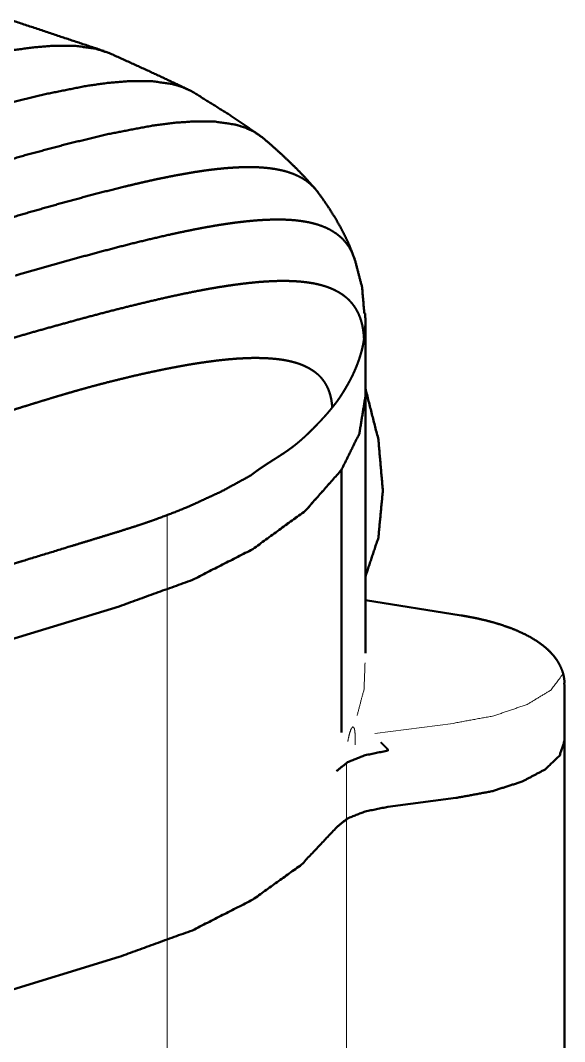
# Paper-space layout 'Layout1' of a CAD drawing. Header units: millimetres. Extents: x 37 to 380, y 30 to 264.
# Drawn here: x 273.35 to 286.81, y 65.92 to 91.17 of the extents above; entities that cross this region are included whole.
import ezdxf

# ---------------------------------------------------------------- set-up
doc = ezdxf.new("R2010")
doc.units = ezdxf.units.MM
doc.layers.add('170', color=7, linetype='Continuous', true_color=0xffffff)

psp = doc.layouts.get("Layout1")

# ---------------------------------------------------------------- linework, layer by layer
at = {"layer": '170', "color": 155, "linetype": 'Continuous', "lineweight": 50}
for p, q in [((281.881, 81.874), (281.881, 83.744)), ((281.881, 75.525), (281.881, 81.874)), ((281.288, 73.565), (281.288, 80.059)), ((284.247, 76.463), (281.881, 76.837)), ((254.98, 70.327), (275.789, 76.685)), ((254.98, 70.327), (275.789, 76.685)), ((286.81, 73.368), (286.81, 74.758)), ((286.81, 58.028), (286.81, 73.368)), ((284.121, 71.949), (282.439, 71.73)), ((284.121, 71.949), (282.439, 71.73)), ((254.98, 61.661), (275.789, 68.019)), ((254.98, 61.661), (275.789, 68.019))]:
    psp.add_line(p, q, dxfattribs=at)
at = {"layer": '170', "color": 155, "linetype": 'Continuous', "lineweight": 13}
for p, q in [((276.973, 78.94), (276.973, 77.088)), ((276.973, 77.088), (276.973, 68.422)), ((282.115, 73.541), (284.051, 73.794)), ((281.414, 72.818), (281.414, 71.428)), ((281.414, 71.428), (281.414, 56.088)), ((276.973, 68.422), (276.973, 61.192))]:
    psp.add_line(p, q, dxfattribs=at)
at = {"layer": '170', "color": 155, "linetype": 'Continuous', "lineweight": 50}
for points, knots in [([(275.406, 90.42), (274.311, 90.784), (273.141, 91.175)], [0, 0, 0.483431, 1, 1]), ([(266.564, 88.667), (268.794, 89.343), (269.872, 89.658), (270.951, 89.954), (272.028, 90.218), (273.102, 90.43), (273.636, 90.505), (274.167, 90.549), (274.689, 90.547), (275.195, 90.479), (275.546, 90.366)], [0, 0, 0.251879, 0.37337, 0.494263, 0.614201, 0.732594, 0.790919, 0.848442, 0.904929, 0.960137, 1, 1]), ([(277.483, 89.473), (276.55, 89.91), (275.534, 90.372)], [0, 0, 0.480074, 1, 1]), ([(268.513, 87.81), (270.687, 88.47), (271.766, 88.785), (272.844, 89.08), (273.922, 89.345), (274.996, 89.557), (275.53, 89.632), (276.06, 89.675), (276.583, 89.674), (277.089, 89.605), (277.331, 89.536), (277.56, 89.435), (277.615, 89.404)], [0, 0, 0.24201, 0.361699, 0.480799, 0.598957, 0.715593, 0.773053, 0.829723, 0.885372, 0.939761, 0.966544, 0.99322, 1, 1]), ([(279.261, 88.337), (278.482, 88.864), (277.606, 89.409)], [0, 0, 0.476995, 1, 1]), ([(271.147, 87.162), (272.398, 87.536), (273.453, 87.839), (274.509, 88.122), (275.563, 88.374), (276.614, 88.573), (277.136, 88.642), (277.655, 88.679), (278.165, 88.672), (278.659, 88.6), (278.894, 88.529), (279.118, 88.428), (279.338, 88.277)], [0, 0, 0.154174, 0.283955, 0.413063, 0.541121, 0.667498, 0.729749, 0.79114, 0.851434, 0.910396, 0.939459, 0.968424, 1, 1]), ([(280.648, 87), (280.535, 87.129), (280.417, 87.259), (280.275, 87.409), (280.127, 87.559), (279.951, 87.729), (279.767, 87.9), (279.553, 88.092), (279.33, 88.284)], [0, 0, 0.093282, 0.188461, 0.300525, 0.415236, 0.547954, 0.684151, 0.839889, 1, 1]), ([(272.779, 86.2), (272.905, 86.237), (273.409, 86.385), (273.913, 86.53), (274.417, 86.672), (274.922, 86.809), (275.426, 86.941), (275.929, 87.067), (276.181, 87.127), (276.433, 87.185), (276.684, 87.241), (276.936, 87.293), (277.187, 87.343), (277.438, 87.388), (277.688, 87.43), (277.938, 87.467), (278.188, 87.498), (278.436, 87.523), (278.684, 87.54), (278.929, 87.548), (279.052, 87.548), (279.173, 87.546), (279.294, 87.54), (279.414, 87.53), (279.534, 87.517), (279.652, 87.499), (279.768, 87.477), (279.883, 87.45), (279.995, 87.416), (280.106, 87.376), (280.213, 87.329), (280.316, 87.274), (280.416, 87.211), (280.509, 87.138), (280.597, 87.056), (280.677, 86.964), (280.689, 86.948)], [0, 0, 0.015952, 0.079715, 0.143385, 0.206938, 0.270348, 0.333578, 0.396588, 0.427998, 0.459332, 0.490586, 0.521748, 0.552807, 0.583749, 0.614558, 0.645216, 0.675709, 0.706012, 0.73611, 0.765969, 0.780805, 0.795572, 0.810267, 0.82489, 0.839434, 0.853901, 0.868292, 0.882609, 0.89687, 0.911091, 0.925299, 0.939528, 0.95382, 0.968219, 0.982791, 0.9976, 1, 1]), ([(281.616, 85.273), (281.549, 85.455), (281.475, 85.634), (281.382, 85.835), (281.28, 86.034), (281.155, 86.255), (281.02, 86.475), (280.857, 86.717), (280.683, 86.957)], [0, 0, 0.100229, 0.200521, 0.315385, 0.431037, 0.562245, 0.695578, 0.846218, 1, 1]), ([(273.223, 84.866), (273.332, 84.898), (273.798, 85.032), (274.264, 85.164), (274.731, 85.294), (275.197, 85.421), (275.663, 85.544), (276.129, 85.663), (276.595, 85.776), (277.06, 85.883), (277.293, 85.933), (277.525, 85.981), (277.757, 86.027), (277.989, 86.07), (278.221, 86.11), (278.453, 86.146), (278.684, 86.178), (278.914, 86.205), (279.144, 86.227), (279.372, 86.242), (279.6, 86.251), (279.826, 86.251), (279.938, 86.247), (280.05, 86.24), (280.16, 86.231), (280.27, 86.218), (280.379, 86.201), (280.487, 86.181), (280.593, 86.156), (280.698, 86.127), (280.8, 86.092), (280.901, 86.051), (280.998, 86.004), (281.092, 85.949), (281.182, 85.888), (281.267, 85.818), (281.346, 85.74), (281.419, 85.653), (281.484, 85.558), (281.542, 85.454), (281.626, 85.241)], [0, 0, 0.012533, 0.06652, 0.120446, 0.174291, 0.228044, 0.28168, 0.335176, 0.388502, 0.441623, 0.468095, 0.4945, 0.520829, 0.547077, 0.573234, 0.599288, 0.625225, 0.651034, 0.676696, 0.702202, 0.727529, 0.752662, 0.765151, 0.777582, 0.789958, 0.802274, 0.81453, 0.826729, 0.838871, 0.850962, 0.863014, 0.875044, 0.887075, 0.899134, 0.911256, 0.92348, 0.935858, 0.948446, 0.961303, 0.974482, 1, 1]), ([(281.855, 83.925), (281.799, 84.576), (281.622, 85.255)], [0, 0, 0.482156, 1, 1]), ([(257.407, 75.826), (257.415, 75.951), (257.43, 76.076), (257.451, 76.203), (257.48, 76.329), (257.516, 76.454), (257.559, 76.578), (257.609, 76.7), (257.666, 76.819), (257.728, 76.935), (257.796, 77.048), (257.869, 77.156), (257.946, 77.26), (258.026, 77.361), (258.109, 77.457), (258.195, 77.55), (258.283, 77.64), (258.373, 77.725), (258.465, 77.808), (258.558, 77.888), (258.652, 77.965), (258.842, 78.112), (259.036, 78.249), (259.232, 78.379), (259.43, 78.503), (259.629, 78.62), (259.829, 78.733), (260.03, 78.84), (260.232, 78.944), (260.434, 79.044), (260.636, 79.141), (260.839, 79.235), (261.042, 79.327), (261.246, 79.416), (261.449, 79.503), (261.857, 79.671), (262.265, 79.832), (262.673, 79.988), (263.082, 80.14), (263.491, 80.288), (263.9, 80.432), (264.309, 80.574), (264.718, 80.713), (265.536, 80.984), (266.354, 81.248), (267.173, 81.505), (267.991, 81.758), (268.4, 81.883), (269.219, 82.132), (270.037, 82.382), (270.856, 82.633), (271.265, 82.758), (272.083, 83.006), (272.902, 83.249), (273.72, 83.485), (274.538, 83.713), (274.947, 83.824), (275.356, 83.933), (275.765, 84.038), (276.174, 84.14), (276.583, 84.238), (276.991, 84.332), (277.399, 84.419), (277.807, 84.5), (278.01, 84.538), (278.214, 84.573), (278.417, 84.605), (278.62, 84.635), (278.822, 84.662), (279.024, 84.685), (279.226, 84.705), (279.427, 84.72), (279.627, 84.73), (279.826, 84.734), (280.024, 84.731), (280.22, 84.721), (280.414, 84.702), (280.604, 84.672), (280.698, 84.652), (280.791, 84.629), (280.883, 84.602), (280.973, 84.571), (281.061, 84.535), (281.146, 84.495), (281.23, 84.449), (281.31, 84.398), (281.387, 84.34), (281.459, 84.276), (281.527, 84.205), (281.59, 84.128), (281.646, 84.043), (281.696, 83.952), (281.739, 83.854), (281.775, 83.75), (281.804, 83.641), (281.825, 83.528), (281.84, 83.411), (281.848, 83.292)], [0, 0, 0.004494, 0.009053, 0.013671, 0.018338, 0.023045, 0.027779, 0.032529, 0.037283, 0.04203, 0.046761, 0.051468, 0.056142, 0.060781, 0.06538, 0.06994, 0.074461, 0.078945, 0.083393, 0.087808, 0.092191, 0.100867, 0.109439, 0.11792, 0.126322, 0.134656, 0.14293, 0.151151, 0.159325, 0.167457, 0.175553, 0.183614, 0.191646, 0.19965, 0.20763, 0.223527, 0.239351, 0.255116, 0.270833, 0.286507, 0.302144, 0.31775, 0.333328, 0.364411, 0.395409, 0.426339, 0.457222, 0.472651, 0.503504, 0.53436, 0.56522, 0.580647, 0.611476, 0.642257, 0.672969, 0.703601, 0.718882, 0.734136, 0.749361, 0.764552, 0.779702, 0.794806, 0.809856, 0.824838, 0.832302, 0.839744, 0.847163, 0.854557, 0.861923, 0.869258, 0.876559, 0.883822, 0.891044, 0.898223, 0.905355, 0.912435, 0.919461, 0.92643, 0.929893, 0.933343, 0.936781, 0.940209, 0.94363, 0.947049, 0.950474, 0.953911, 0.957371, 0.960863, 0.964401, 0.967997, 0.971667, 0.975424, 0.979277, 0.98323, 0.987286, 0.991438, 0.99568, 1, 1]), ([(281.874, 83.925), (281.877, 83.88), (281.879, 83.832), (281.881, 83.784), (281.881, 83.743), (281.881, 83.703), (281.881, 83.67), (281.88, 83.637), (281.878, 83.587), (281.875, 83.538), (281.872, 83.496), (281.868, 83.454), (281.865, 83.419), (281.861, 83.385), (281.857, 83.358), (281.854, 83.331), (281.851, 83.311), (281.848, 83.292)], [0, 0, 0.07088, 0.146907, 0.222845, 0.286848, 0.350789, 0.402808, 0.454808, 0.532764, 0.610773, 0.677011, 0.743344, 0.797868, 0.852478, 0.895228, 0.938073, 0.969019, 1, 1]), ([(281.848, 83.292), (281.846, 83.279), (281.844, 83.266), (281.841, 83.252), (281.839, 83.238), (281.836, 83.223), (281.834, 83.209), (281.831, 83.193), (281.828, 83.178), (281.825, 83.162), (281.821, 83.146), (281.818, 83.129), (281.814, 83.112), (281.81, 83.094), (281.806, 83.077), (281.802, 83.058), (281.797, 83.04), (281.793, 83.021), (281.788, 83.002), (281.782, 82.982), (281.777, 82.962), (281.771, 82.941), (281.765, 82.921), (281.744, 82.853), (281.722, 82.785), (281.701, 82.726), (281.679, 82.668), (281.66, 82.619), (281.64, 82.57), (281.619, 82.522), (281.597, 82.473), (281.577, 82.429), (281.556, 82.385), (281.536, 82.346), (281.516, 82.306), (281.498, 82.271), (281.479, 82.237), (281.464, 82.21), (281.45, 82.183), (281.435, 82.158), (281.421, 82.133), (281.407, 82.109), (281.393, 82.084), (281.379, 82.061), (281.365, 82.038), (281.352, 82.016), (281.338, 81.994), (281.326, 81.974), (281.313, 81.953), (281.3, 81.934), (281.288, 81.914)], [0, 0, 0.00885, 0.017692, 0.02707, 0.036441, 0.046345, 0.056246, 0.066689, 0.077123, 0.088099, 0.099076, 0.110593, 0.122113, 0.134178, 0.146244, 0.158858, 0.171481, 0.184649, 0.197831, 0.211569, 0.225319, 0.239621, 0.253946, 0.301468, 0.349299, 0.390632, 0.432239, 0.467202, 0.502377, 0.53765, 0.573144, 0.605522, 0.638091, 0.667477, 0.697036, 0.723339, 0.749799, 0.769985, 0.790269, 0.809695, 0.829219, 0.847869, 0.866616, 0.884476, 0.902428, 0.919474, 0.93662, 0.952836, 0.969154, 0.984551, 1, 1]), ([(280.842, 82.269), (280.838, 82.274), (280.834, 82.28), (280.83, 82.285), (280.825, 82.291), (280.821, 82.296), (280.817, 82.302), (280.812, 82.307), (280.808, 82.313), (280.804, 82.318), (280.799, 82.324), (280.794, 82.329), (280.79, 82.335), (280.785, 82.34), (280.78, 82.345), (280.776, 82.351), (280.771, 82.356), (280.766, 82.361), (280.761, 82.366), (280.756, 82.372), (280.751, 82.377), (280.745, 82.382), (280.74, 82.387), (280.735, 82.392), (280.73, 82.398), (280.724, 82.403), (280.719, 82.408), (280.713, 82.413), (280.708, 82.418), (280.702, 82.423), (280.696, 82.428), (280.691, 82.433), (280.685, 82.438), (280.679, 82.443), (280.673, 82.448), (280.667, 82.453), (280.661, 82.457), (280.655, 82.462), (280.649, 82.467), (280.642, 82.472), (280.636, 82.477), (280.63, 82.482), (280.623, 82.486), (280.617, 82.491), (280.61, 82.496), (280.585, 82.513), (280.559, 82.53), (280.532, 82.547), (280.506, 82.563), (280.478, 82.578), (280.451, 82.593), (280.423, 82.607), (280.395, 82.62), (280.367, 82.633), (280.338, 82.646), (280.284, 82.668), (280.229, 82.688), (280.171, 82.706), (280.113, 82.723), (280.051, 82.739), (279.989, 82.754), (279.924, 82.767), (279.858, 82.779), (279.79, 82.789), (279.721, 82.798), (279.566, 82.814), (279.409, 82.824), (279.243, 82.828), (279.076, 82.828), (278.899, 82.822), (278.722, 82.813), (278.536, 82.798), (278.35, 82.78), (278.156, 82.758), (277.961, 82.732), (277.82, 82.711), (277.679, 82.69), (277.534, 82.666), (277.389, 82.641), (277.241, 82.614), (277.092, 82.585), (276.94, 82.556), (276.788, 82.525), (276.427, 82.448), (276.065, 82.365), (275.705, 82.278), (275.345, 82.186), (275.138, 82.131), (274.931, 82.074), (274.723, 82.016), (274.514, 81.956), (274.454, 81.938), (274.394, 81.92), (274.332, 81.902), (274.27, 81.884), (274.207, 81.865), (274.143, 81.846), (274.013, 81.806), (273.879, 81.765), (273.741, 81.723), (273.671, 81.702), (273.601, 81.68), (273.399, 81.617), (273.165, 81.544), (273.033, 81.503), (272.752, 81.416), (272.416, 81.312), (272.049, 81.199), (271.868, 81.143), (271.521, 81.037)], [0, 0, 0.000714, 0.001425, 0.002142, 0.002857, 0.003577, 0.004295, 0.005018, 0.00574, 0.006469, 0.007194, 0.007927, 0.008656, 0.009393, 0.010128, 0.01087, 0.011608, 0.012354, 0.013099, 0.013849, 0.014599, 0.015356, 0.01611, 0.016872, 0.017633, 0.018401, 0.019167, 0.019941, 0.020714, 0.021493, 0.022272, 0.023059, 0.023844, 0.024638, 0.02543, 0.02623, 0.02703, 0.027836, 0.028643, 0.029459, 0.030273, 0.031096, 0.031918, 0.032749, 0.033579, 0.036777, 0.039974, 0.043174, 0.046373, 0.049578, 0.052786, 0.056, 0.059214, 0.06244, 0.065665, 0.071671, 0.077675, 0.083938, 0.090208, 0.096753, 0.103311, 0.110159, 0.117026, 0.124191, 0.13138, 0.147421, 0.163576, 0.180704, 0.197934, 0.216113, 0.234386, 0.253572, 0.272838, 0.292982, 0.313201, 0.327901, 0.342635, 0.357754, 0.372909, 0.388443, 0.404015, 0.419966, 0.435962, 0.474012, 0.512234, 0.550382, 0.588605, 0.610681, 0.632779, 0.655127, 0.677507, 0.683957, 0.690408, 0.69704, 0.703678, 0.710499, 0.717325, 0.731363, 0.745792, 0.760599, 0.768183, 0.77577, 0.79751, 0.822707, 0.837019, 0.867333, 0.90352, 0.943135, 0.962563, 1, 1]), ([(280.842, 82.269), (280.888, 82.201), (280.929, 82.128), (280.965, 82.051), (280.995, 81.968), (281.02, 81.882), (281.039, 81.792), (281.053, 81.699), (281.061, 81.604)], [0, 0, 0.115156, 0.232796, 0.353221, 0.47664, 0.603135, 0.732663, 0.865061, 1, 1]), ([(282.313, 79.548), (282.203, 80.805), (281.881, 82.075)], [0, 0, 0.490594, 1, 1]), ([(281.288, 81.914), (281.254, 81.861), (281.218, 81.809), (281.181, 81.757), (281.142, 81.705), (281.102, 81.654), (281.061, 81.604)], [0, 0, 0.164145, 0.328964, 0.49466, 0.661552, 0.829944, 1, 1]), ([(281.288, 80.059), (281.732, 80.96), (281.881, 81.875)], [0, 0, 0.520196, 1, 1]), ([(281.288, 80.059), (281.732, 80.96), (281.881, 81.875)], [0, 0, 0.520201, 1, 1]), ([(279.095, 79.963), (279.103, 79.969), (279.111, 79.975), (279.119, 79.981), (279.128, 79.988), (279.136, 79.994), (279.144, 80), (279.153, 80.006), (279.162, 80.013), (279.17, 80.019), (279.179, 80.026), (279.188, 80.032), (279.197, 80.039), (279.206, 80.045), (279.216, 80.052), (279.225, 80.058), (279.234, 80.065), (279.244, 80.072), (279.254, 80.078), (279.263, 80.085), (279.273, 80.092), (279.283, 80.099), (279.293, 80.105), (279.303, 80.112), (279.313, 80.119), (279.324, 80.126), (279.334, 80.133), (279.345, 80.14), (279.355, 80.147), (279.366, 80.154), (279.377, 80.161), (279.387, 80.169), (279.398, 80.176), (279.409, 80.183), (279.42, 80.19), (279.443, 80.205), (279.454, 80.212), (279.477, 80.227), (279.489, 80.235), (279.512, 80.25), (279.536, 80.265), (279.548, 80.273), (279.572, 80.288), (279.584, 80.296), (279.6, 80.306), (279.615, 80.316), (279.656, 80.341), (279.681, 80.357), (279.705, 80.373), (279.735, 80.392), (279.764, 80.41), (279.797, 80.432), (279.83, 80.454), (279.859, 80.472), (279.887, 80.491), (279.913, 80.509), (279.94, 80.527), (279.965, 80.545), (279.989, 80.562), (280.012, 80.579), (280.035, 80.596), (280.057, 80.611), (280.078, 80.628), (280.103, 80.646), (280.127, 80.665), (280.152, 80.685), (280.176, 80.704), (280.201, 80.725), (280.226, 80.746), (280.251, 80.767), (280.277, 80.789), (280.302, 80.811), (280.328, 80.834), (280.337, 80.842), (280.347, 80.851), (280.372, 80.874), (280.396, 80.896), (280.435, 80.933), (280.474, 80.969), (280.526, 81.02), (280.577, 81.071), (280.605, 81.099), (280.634, 81.128), (280.66, 81.155), (280.686, 81.182), (280.711, 81.208), (280.735, 81.234), (280.758, 81.258), (280.781, 81.282), (280.802, 81.305), (280.823, 81.328), (280.847, 81.355), (280.872, 81.382), (280.908, 81.422), (280.943, 81.462), (280.967, 81.49), (280.991, 81.518), (281.01, 81.542), (281.03, 81.565), (281.045, 81.584), (281.061, 81.604)], [0, 0, 0.003915, 0.007821, 0.011825, 0.015809, 0.019884, 0.023948, 0.028104, 0.032248, 0.036489, 0.040708, 0.045024, 0.049322, 0.053718, 0.058098, 0.062568, 0.067022, 0.071574, 0.076103, 0.080729, 0.08534, 0.090042, 0.094728, 0.099497, 0.104259, 0.10911, 0.113948, 0.118875, 0.123788, 0.128784, 0.133766, 0.138838, 0.143897, 0.149038, 0.154166, 0.164581, 0.169868, 0.180493, 0.185837, 0.196672, 0.20764, 0.213201, 0.224374, 0.229984, 0.237137, 0.244256, 0.262813, 0.274218, 0.285577, 0.299056, 0.312465, 0.327957, 0.343374, 0.356555, 0.369708, 0.382165, 0.394603, 0.406356, 0.418101, 0.429166, 0.440225, 0.450622, 0.461017, 0.47292, 0.484827, 0.49707, 0.509309, 0.521887, 0.534458, 0.547369, 0.560267, 0.573484, 0.586718, 0.591808, 0.596907, 0.609889, 0.622825, 0.64354, 0.664141, 0.692353, 0.720322, 0.735995, 0.751578, 0.766327, 0.780983, 0.794825, 0.808578, 0.821531, 0.834406, 0.846483, 0.858492, 0.872669, 0.886755, 0.907779, 0.928647, 0.942851, 0.956995, 0.968885, 0.980741, 0.990376, 1, 1]), ([(279.095, 78.101), (280.393, 79.048), (281.288, 80.059)], [0, 0, 0.543288, 1, 1]), ([(281.288, 80.059), (280.393, 79.049), (279.095, 78.101)], [0, 0, 0.456707, 1, 1]), ([(275.789, 78.539), (276.024, 78.613), (276.256, 78.688), (276.371, 78.726), (276.485, 78.765), (276.598, 78.804), (276.709, 78.844), (277.145, 79.007), (277.562, 79.177), (278.341, 79.539), (279.044, 79.923)], [0, 0, 0.069337, 0.138216, 0.172385, 0.206316, 0.239999, 0.27343, 0.404638, 0.531829, 0.774082, 1, 1]), ([(279.044, 79.923), (279.056, 79.933), (279.069, 79.943), (279.082, 79.953), (279.095, 79.963)], [0, 0, 0.247279, 0.496582, 0.74656, 1, 1]), ([(282.313, 79.548), (282.203, 78.392), (281.881, 77.419)], [0, 0, 0.531127, 1, 1]), ([(273.414, 77.813), (274.595, 78.174), (274.892, 78.265), (275.19, 78.355), (275.489, 78.447), (275.789, 78.539)], [0, 0, 0.49705, 0.622054, 0.747662, 0.873745, 1, 1]), ([(275.789, 76.685), (277.601, 77.341), (279.095, 78.101)], [0, 0, 0.534727, 1, 1]), ([(279.095, 78.101), (277.601, 77.341), (275.789, 76.685)], [0, 0, 0.465272, 1, 1]), ([(272.012, 77.385), (272.055, 77.396), (272.1, 77.408), (272.146, 77.421), (272.194, 77.434), (272.243, 77.449), (272.295, 77.464), (272.348, 77.479), (272.404, 77.496), (272.461, 77.513), (272.521, 77.531), (272.582, 77.55), (272.646, 77.57), (272.712, 77.591), (272.78, 77.613), (272.85, 77.635), (272.998, 77.682), (273.076, 77.707), (273.156, 77.733), (273.239, 77.759), (273.325, 77.786), (273.414, 77.813)], [0, 0, 0.03022, 0.061669, 0.094325, 0.12826, 0.163499, 0.200113, 0.238111, 0.277537, 0.31845, 0.360855, 0.404805, 0.450317, 0.49743, 0.546182, 0.596582, 0.702526, 0.758137, 0.815559, 0.874954, 0.936451, 1, 1]), ([(286.801, 74.76), (286.805, 74.813), (286.804, 74.866), (286.784, 74.989), (286.747, 75.108), (286.697, 75.222), (286.637, 75.33), (286.561, 75.437), (286.475, 75.537), (286.371, 75.638), (286.256, 75.733), (286.12, 75.829), (285.973, 75.919), (285.808, 76.006), (285.63, 76.087), (285.442, 76.162), (285.244, 76.231), (285.038, 76.292), (284.823, 76.348), (284.603, 76.398), (284.375, 76.441), (284.312, 76.452), (284.247, 76.463)], [0, 0, 0.016149, 0.032144, 0.069637, 0.107329, 0.1448, 0.182034, 0.22142, 0.261147, 0.305046, 0.349858, 0.400052, 0.451988, 0.508391, 0.567103, 0.628045, 0.691374, 0.756086, 0.822983, 0.891049, 0.960897, 0.980386, 1, 1]), ([(282.439, 73.12), (282.439, 73.124), (282.439, 73.129), (282.438, 73.133), (282.437, 73.137), (282.435, 73.141), (282.433, 73.146), (282.43, 73.151), (282.427, 73.156), (282.423, 73.162), (282.419, 73.167), (282.414, 73.173), (282.408, 73.18), (282.402, 73.187), (282.394, 73.194), (282.386, 73.201), (282.378, 73.21), (282.358, 73.228), (282.347, 73.238), (282.337, 73.249), (282.326, 73.259), (282.315, 73.27), (282.304, 73.282), (282.293, 73.293), (282.282, 73.305), (282.271, 73.317)], [0, 0, 0.015713, 0.031646, 0.047854, 0.064695, 0.082657, 0.102049, 0.123272, 0.146472, 0.171758, 0.199338, 0.22945, 0.262193, 0.297861, 0.336593, 0.378555, 0.42403, 0.526119, 0.581632, 0.639138, 0.69762, 0.756878, 0.816882, 0.87741, 0.938477, 1, 1]), ([(286.81, 73.368), (286.688, 73), (286.33, 72.655), (285.758, 72.353), (285.006, 72.113), (284.121, 71.949)], [0, 0, 0.120252, 0.274646, 0.475495, 0.720467, 1, 1]), ([(284.121, 71.949), (285.006, 72.113), (285.758, 72.353), (286.33, 72.655), (286.688, 73), (286.81, 73.368)], [0, 0, 0.279533, 0.524505, 0.725354, 0.879748, 1, 1]), ([(281.167, 72.611), (281.436, 72.83), (281.875, 73.006), (282.439, 73.12)], [0, 0, 0.248097, 0.587037, 1, 1]), ([(282.439, 71.73), (281.875, 71.615), (281.435, 71.44), (281.167, 71.221)], [0, 0, 0.412971, 0.751908, 1, 1]), ([(282.439, 71.73), (281.875, 71.615), (281.436, 71.44), (281.167, 71.221)], [0, 0, 0.412963, 0.751903, 1, 1]), ([(281.167, 71.221), (280.299, 70.3), (279.095, 69.435)], [0, 0, 0.460429, 1, 1]), ([(281.167, 71.221), (280.299, 70.3), (279.095, 69.435)], [0, 0, 0.460429, 1, 1]), ([(279.095, 69.435), (277.601, 68.675), (275.789, 68.019)], [0, 0, 0.465271, 1, 1]), ([(275.789, 68.019), (277.601, 68.675), (279.095, 69.435)], [0, 0, 0.534728, 1, 1])]:
    psp.add_open_spline(points, degree=1, knots=knots, dxfattribs=at)
at = {"layer": '170', "color": 155, "linetype": 'Continuous', "lineweight": 13}
for points, knots in [([(281.872, 75.294), (281.849, 74.637), (281.674, 73.984)], [0, 0, 0.492714, 1, 1]), ([(284.051, 73.794), (285.057, 73.979), (285.886, 74.262), (286.474, 74.619), (286.775, 75.024)], [0, 0, 0.330692, 0.614087, 0.836784, 1, 1]), ([(281.445, 73.343), (281.45, 73.368), (281.454, 73.393), (281.491, 73.554), (281.531, 73.663), (281.569, 73.709), (281.6, 73.685), (281.613, 73.644), (281.622, 73.583), (281.628, 73.505), (281.63, 73.412), (281.629, 73.34), (281.626, 73.266)], [0, 0, 0.029827, 0.058919, 0.253075, 0.388872, 0.458736, 0.505604, 0.556022, 0.627456, 0.719314, 0.8285, 0.912951, 1, 1])]:
    psp.add_open_spline(points, degree=1, knots=knots, dxfattribs=at)

doc.saveas('drawing.dxf')
